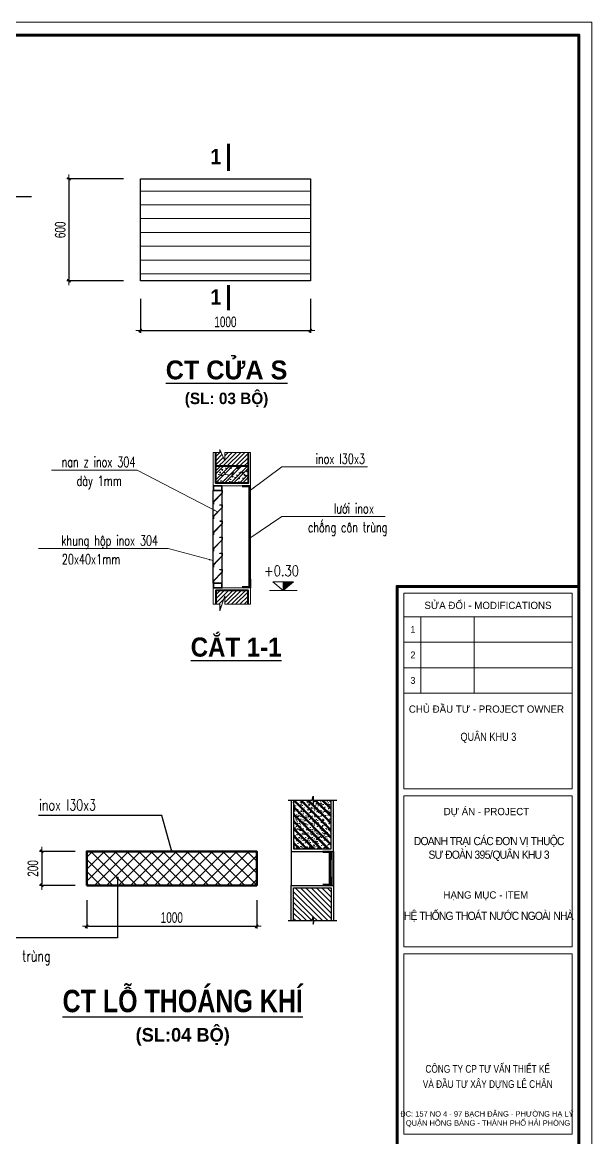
# Model space of a CAD drawing. Header units: millimetres. Extents: x 54880 to 178058, y 52937 to 130733.
# Drawn here: x 171358 to 178058, y 117608 to 130733 of the extents above; entities that cross this region are included whole.
import ezdxf
from ezdxf.enums import TextEntityAlignment as Align

# ---------------------------------------------------------------- set-up
doc = ezdxf.new("R2010")
doc.units = ezdxf.units.MM
doc.header["$LTSCALE"] = 250
doc.header["$MEASUREMENT"] = 0
doc.header["$PDMODE"] = 32
doc.layers.get('Defpoints').update_dxf_attribs({"color": 1})
for name, color, linetype in [('(KT.DIM)', 8, 'Continuous'), ('DIM', 7, 'Continuous'), ('NETCAT', 1, 'Continuous'), ('REGULAR 2', 8, 'Continuous'), ('TEXT35', 6, 'Continuous')]:
    doc.layers.add(name, color=color, linetype=linetype)
for name, color, linetype, lineweight in [('08. Net Text', 3, 'Continuous', 13), ('cat1', 30, 'Continuous', 50), ('EG Text2', 7, 'Continuous', 20), ('hatch1', 136, 'Continuous', 9), ('Khungten_LCDI', 7, 'Continuous', 5), ('LC Dim', 8, 'Continuous', 18), ('LC Hatch', 252, 'Continuous', 9), ('LC Net dam 1', 30, 'Continuous', 30), ('LC Net dam2', 6, 'Continuous', 40), ('LC Net dam3', 1, 'Continuous', 60), ('LC Net manh', 239, 'Continuous', 5), ('LC Net thay', 7, 'Continuous', 25), ('LC Text1', 3, 'Continuous', 20), ('LC Text2', 7, 'Continuous', 25), ('Text', 7, 'Continuous', 20)]:
    doc.layers.add(name, color=color, linetype=linetype, lineweight=lineweight)
doc.styles.add('HOATBIF', font='hoatbif.shx', dxfattribs={"width": 0.7})
doc.styles.add('Khungten', font='', dxfattribs={"width": 0.9, "height": 5000})
doc.styles.add('LC 1', font='')
doc.styles.add('LC 3', font='vnsimli.shx', dxfattribs={"width": 0.75})
doc.styles.add('LC3', font='', dxfattribs={"width": 0.8})
doc.styles.add('T1', font='Vnsimli.shx', dxfattribs={"width": 0.8})
doc.styles.add('T3', font='', dxfattribs={"width": 0.9})
doc.styles.add('Text Khung Ten', font='')
doc.styles.add('Title', font='', dxfattribs={"width": 0.8})
doc.styles.get('Khungten').set_extended_font_data('.VnAvantH')
doc.styles.get('LC 1').set_extended_font_data('.VnAvantH', bold=True)
doc.styles.get('LC3').set_extended_font_data('.VnArialH', bold=True)
doc.styles.get('T3').set_extended_font_data('.VnArialH', bold=True)
doc.styles.get('Text Khung Ten').set_extended_font_data('.VnAvantH')
doc.styles.get('Title').set_extended_font_data('.VnBlackH')
doc.dimstyles.new('1-100', dxfattribs={"dimscale": 71, "dimtxt": 2.5, "dimasz": 0.35, "dimexe": 0.5, "dimexo": 0, "dimgap": 0.8, "dimtad": 1, "dimdec": 0, "dimzin": 0, "dimdsep": 46, "dimtxsty": 'HOATBIF', "dimblk1": 'DOT', "dimblk2": 'DOT', "dimsah": 1, "dimcen": -1, "dimdle": 1, "dimclrd": 256, "dimclre": 256, "dimclrt": 4, "dimadec": 3, "dimazin": 2, "dimtfac": 0.333333, "dimtdec": 0, "dimtix": 1, "dimtmove": 2, "dimatfit": 3, "dimldrblk": 'DOT', "dimfxl": 1, "dimtvp": 0.833333, "dimtolj": 1, "dimtzin": 0, "dimarcsym": 0})
doc.dimstyles.new('1-100(1-50)', dxfattribs={"dimscale": 50, "dimtxt": 2.5, "dimasz": 0.35, "dimexe": 0.5, "dimexo": 0, "dimgap": 0.8, "dimtad": 1, "dimdec": 0, "dimzin": 0, "dimdsep": 46, "dimtxsty": 'HOATBIF', "dimblk1": 'DOT', "dimblk2": 'DOT', "dimsah": 1, "dimcen": -1, "dimdle": 1, "dimclrd": 256, "dimclre": 256, "dimclrt": 4, "dimadec": 3, "dimazin": 2, "dimtfac": 0.333333, "dimtdec": 0, "dimtix": 1, "dimtmove": 2, "dimatfit": 3, "dimldrblk": 'DOT', "dimfxl": 1, "dimtvp": 0.833333, "dimtolj": 1, "dimtzin": 0, "dimarcsym": 0})
doc.dimstyles.new('Copy of 1-90', dxfattribs={"dimscale": 90, "dimtxt": 2.5, "dimasz": 0.35, "dimexe": 0.5, "dimexo": 0, "dimgap": 0.8, "dimtad": 1, "dimdec": 0, "dimzin": 0, "dimdsep": 46, "dimtxsty": 'HOATBIF', "dimblk1": 'DOT', "dimblk2": 'DOT', "dimsah": 1, "dimcen": -1, "dimdle": 1, "dimclrd": 256, "dimclre": 256, "dimclrt": 4, "dimadec": 3, "dimazin": 2, "dimtfac": 0.333333, "dimtdec": 0, "dimtix": 1, "dimtmove": 2, "dimatfit": 3, "dimldrblk": 'DOT', "dimfxl": 1, "dimtvp": 0.833333, "dimtolj": 1, "dimtzin": 0, "dimarcsym": 0})
doc.dimstyles.new('D1-50$7', dxfattribs={"dimscale": 50, "dimtxt": 2.5, "dimasz": 2.5, "dimexe": 0.9, "dimexo": 0, "dimgap": 0.7, "dimtad": 1, "dimdec": 0, "dimrnd": 1, "dimzin": 0, "dimdsep": 46, "dimtxsty": 'T1', "dimblk1": 'LTT1', "dimblk2": 'LTT1', "dimsah": 1, "dimcen": 40, "dimclrd": 256, "dimclre": 256, "dimclrt": 7, "dimadec": 0, "dimazin": 0, "dimtfac": 1, "dimtdec": 0, "dimtix": 1, "dimtmove": 2, "dimatfit": 3, "dimfxl": 0.18, "dimtolj": 1, "dimtzin": 0, "dimarcsym": 0})

# ---------------------------------------------------------------- blocks, each defined once
blk = doc.blocks.new('Caodo1')
at = {"layer": 'LC Text1'}
blk.add_hatch(color=4, dxfattribs=at).paths.add_polyline_path([(0, 200), (0, 0), (243, 200)])
at = {"layer": 'LC Text1', "color": 4}
for p, q in [((324, 0), (-324, 0)), ((0, 0), (0, 200))]:
    blk.add_line(p, q, dxfattribs=at)
blk.add_lwpolyline([(-243, 200), (243, 200), (0, 0), (0, 0)], close=True, dxfattribs=at)
at = {"layer": 'LC Text1', "color": 4, "style": 'T1', "width": 0.8}
blk.add_attdef('%%P0,00', text='', height=250, dxfattribs=at).set_placement((-39, 460), align=Align.MIDDLE_CENTER)
blk = doc.blocks.new('LTT1')
at = {"layer": '(KT.DIM)'}
for p, q in [((-1.5, 0), (1.5, 0)), ((0, -1), (0, 1))]:
    blk.add_line(p, q, dxfattribs=at)
at = {"layer": '(KT.DIM)', "color": 8, "const_width": 0.25}
blk.add_lwpolyline([(-0.53, -0.53), (0.53, 0.53)], dxfattribs=at)
blk = doc.blocks.new('TIEUDE1')
at = {"layer": 'LC Text2', "color": 7, "style": 'LC 1'}
blk.add_attdef('TIªU§Ò', text='', height=5, dxfattribs=at).set_placement((0, 0), align=Align.BOTTOM_CENTER)
blk.add_attdef('TL', text='', height=3, dxfattribs=at).set_placement((0, -2), align=Align.TOP_CENTER)
blk = doc.blocks.new('DOT')
at = {"layer": 'LC Dim'}
blk.add_line((-3, 0), (3, 0), dxfattribs=at)
at = {"layer": 'LC Dim', "color": 4}
blk.add_line((-1, -1), (1, 1), dxfattribs=at)
blk.add_lwpolyline([(0.5, 1), (-1, -0.5), (-0.5, -1), (1, 0.5)], close=True, dxfattribs=at)
blk = doc.blocks.new('*D417')
at = {"layer": 'Defpoints', "color": 0, "ltscale": 2, "transparency": 16777216}
for p in [(1010, 2077), (368, 877), (1010, 877)]:
    blk.add_point(p, dxfattribs=at)
at = {"layer": 'LC Dim', "lineweight": -2, "ltscale": 2, "transparency": 16777216}
for p, q in [((1010, 2077), (343, 2077)), ((368, 2060), (368, 895)), ((1010, 877), (343, 877))]:
    blk.add_line(p, q, dxfattribs=at)
at = {"layer": 'LC Dim', "lineweight": -2, "ltscale": 2, "transparency": 16777216, "xscale": 17.5, "yscale": 17.5, "zscale": 17.5}
for p, rotation in [((368, 2077), 90), ((368, 877), 270)]:
    blk.add_blockref('DOT', p, dxfattribs=dict(at, rotation=rotation))
at = {"layer": 'LC Dim', "color": 4, "ltscale": 2, "transparency": 16777216, "insert": (266, 1477), "char_height": 125, "attachment_point": 5, "rotation": 90, "style": 'HOATBIF'}
blk.add_mtext('\\A1;600', dxfattribs=at)
blk = doc.blocks.new('_Dot')
at = {"color": 0, "linetype": 'ByBlock', "lineweight": -2}
blk.add_line((-0.5, 0), (-1, 0), dxfattribs=at)
at = {"color": 0, "linetype": 'ByBlock', "const_width": 0.5}
blk.add_lwpolyline([(-0.25, 0, 1), (0.25, 0, 1)], format="xyb", close=True, dxfattribs=at)
blk = doc.blocks.new('*D418')
at = {"layer": 'Defpoints', "color": 0, "ltscale": 2, "transparency": 16777216}
for p in [(1209, 666), (3209, 666), (3209, 291)]:
    blk.add_point(p, dxfattribs=at)
at = {"layer": 'LC Dim', "lineweight": -2, "ltscale": 2, "transparency": 16777216}
for p, q in [((1209, 666), (1209, 266)), ((3209, 666), (3209, 266)), ((1227, 291), (3192, 291))]:
    blk.add_line(p, q, dxfattribs=at)
at = {"layer": 'LC Dim', "lineweight": -2, "ltscale": 2, "transparency": 16777216, "xscale": 17.5, "yscale": 17.5, "zscale": 17.5, "rotation": 180}
blk.add_blockref('DOT', (1209, 291), dxfattribs=at)
at = {"layer": 'LC Dim', "lineweight": -2, "ltscale": 2, "transparency": 16777216, "xscale": 17.5, "yscale": 17.5, "zscale": 17.5}
blk.add_blockref('DOT', (3209, 291), dxfattribs=at)
at = {"layer": 'LC Dim', "color": 4, "ltscale": 2, "transparency": 16777216, "insert": (2209, 393), "char_height": 125, "attachment_point": 5, "style": 'HOATBIF'}
blk.add_mtext('\\A1;1000', dxfattribs=at)
blk = doc.blocks.new('*D354')
at = {"layer": 'Defpoints', "color": 0, "transparency": 16777216}
for p in [(171979, 120976), (171586, 120576), (171979, 120576)]:
    blk.add_point(p, dxfattribs=at)
at = {"layer": 'LC Dim', "lineweight": -2, "transparency": 16777216}
for p, q in [((171979, 120976), (171561, 120976)), ((171586, 120959), (171586, 120594)), ((171979, 120576), (171561, 120576))]:
    blk.add_line(p, q, dxfattribs=at)
at = {"layer": 'LC Dim', "lineweight": -2, "transparency": 16777216, "xscale": 17.5, "yscale": 17.5, "zscale": 17.5}
for p, rotation in [((171586, 120976), 90), ((171586, 120576), 270)]:
    blk.add_blockref('DOT', p, dxfattribs=dict(at, rotation=rotation))
at = {"layer": 'LC Dim', "color": 4, "transparency": 16777216, "insert": (171483, 120776), "char_height": 125, "attachment_point": 5, "rotation": 90, "style": 'HOATBIF'}
blk.add_mtext('\\A1;200', dxfattribs=at)
blk = doc.blocks.new('*D355')
at = {"layer": 'Defpoints', "color": 0, "transparency": 16777216}
for p in [(172117, 120401), (174117, 120401), (174117, 120095)]:
    blk.add_point(p, dxfattribs=at)
at = {"layer": 'LC Dim', "lineweight": -2, "transparency": 16777216}
for p, q in [((172117, 120401), (172117, 120070)), ((174117, 120401), (174117, 120070)), ((172135, 120095), (174100, 120095))]:
    blk.add_line(p, q, dxfattribs=at)
at = {"layer": 'LC Dim', "lineweight": -2, "transparency": 16777216, "xscale": 17.5, "yscale": 17.5, "zscale": 17.5, "rotation": 180}
blk.add_blockref('DOT', (172117, 120095), dxfattribs=at)
at = {"layer": 'LC Dim', "lineweight": -2, "transparency": 16777216, "xscale": 17.5, "yscale": 17.5, "zscale": 17.5}
blk.add_blockref('DOT', (174117, 120095), dxfattribs=at)
at = {"layer": 'LC Dim', "color": 4, "transparency": 16777216, "insert": (173117, 120197), "char_height": 125, "attachment_point": 5, "style": 'HOATBIF'}
blk.add_mtext('\\A1;1000', dxfattribs=at)
blk = doc.blocks.new('lcdi fix A2')
at = {"layer": 'Defpoints', "lineweight": 0}
blk.add_lwpolyline([(0, -210), (0, 210), (593.94, 210), (593.94, -210)], close=True, dxfattribs=at)
at = {"layer": 'Khungten_LCDI', "color": 9, "lineweight": 15}
for p, q in [((552.61, 79.14), (589.61, 79.14)), ((556.34, 79.14), (556.34, 62.3)), ((568.04, 79.14), (568.04, 62.3)), ((552.61, 73.53), (589.61, 73.53)), ((552.61, 67.91), (589.61, 67.91)), ((552.61, 62.3), (589.61, 62.3))]:
    blk.add_line(p, q, dxfattribs=at)
at = {"layer": 'Khungten_LCDI', "color": 5, "lineweight": 60}
blk.add_lwpolyline([(16.97, -207.17), (16.97, 207.17), (591.11, 207.17), (591.11, -207.17)], close=True, dxfattribs=at)
blk.add_lwpolyline([(551.11, -207.17), (551.11, 85.83), (591.11, 85.83), (591.11, -207.17)], dxfattribs=at)
at = {"layer": 'Khungten_LCDI', "color": 9, "lineweight": 15}
for points in [[(552.61, 41.23), (589.61, 41.23), (589.61, 84.33), (552.61, 84.33)], [(552.61, 6.44), (589.61, 6.44), (589.61, 39.73), (552.61, 39.73)], [(552.61, -34.8), (589.61, -34.8), (589.61, 4.94), (552.61, 4.94)]]:
    blk.add_lwpolyline(points, close=True, dxfattribs=at)
at = {"color": 7, "style": 'Khungten'}
for s, p in [('söa ®æi - modifications', (571.11, 80.84)), ('chñ ®Çu t\xad - project owner', (570.77, 58.01)), ('dù ¸n - project', (570.77, 35.45)), ('h¹ng môc - item', (570.64, 17.09))]:
    blk.add_text(s, height=1.6, dxfattribs=at).set_placement(p, align=Align.CENTER)
at = {"color": 7, "style": 'Title', "width": 0.8}
for s, p in [('c«ng ty cp t\xad vÊn thiÕt kÕ', (571.05, -21.25)), ('vµ ®Çu t\xad x©y dùng lª ch©n', (571.05, -24.59))]:
    blk.add_text(s, height=1.7, dxfattribs=at).set_placement(p, align=Align.CENTER)
at = {"color": 4, "char_height": 1.8, "attachment_point": 5, "style": 'Khungten'}
for s, insert, width in [('{\\f.VnArialH|b0|i0|c0|p34;\\W0.8;qu©n khu 3}', (571.2, 52.46), 23.1525), ('{\\f.VnArialH|b0|i0|c0|p34;\\W0.9;\\T0.9;doanh tr¹i c¸c ®¬n vÞ thuéc s\xad ®oµn 395/qu©n khu 3}', (571.28, 28.01), 34.6199), ('{\\f.VnArialH|b0|i0|c0|p34;\\T0.9;hÖ thèng tho¸t n\xadíc ngoµi nhµ}', (571.2, 13.1), 37.1257)]:
    blk.add_mtext(s, dxfattribs=dict(at, insert=insert, width=width))
at = {"color": 7, "insert": (571.11, -29.71), "char_height": 1.2, "attachment_point": 2, "style": 'Khungten'}
blk.add_mtext_dynamic_manual_height_columns('®c: 157 no 4 - 97 b¹ch ®»ng - ph\xadêng h¹ lý   quËn hång bµng - thµnh phè h¶i phßng ', width=34.1667, gutter_width=25, heights=[0], dxfattribs=at)
at = {"color": 7, "style": 'Khungten', "width": 0.8}
for tag, p in [('REVISION', (580.1, -168.13)), ('NGAYHT', (580.57, -176.77))]:
    blk.add_attdef(tag, text='', height=2, dxfattribs=at).set_placement(p, align=Align.CENTER)
at = {"layer": '08. Net Text', "color": 7, "style": 'Text Khung Ten'}
blk.add_text('1', height=1.5, dxfattribs=at).set_placement((554.03, 75.6))
at = {"layer": '08. Net Text', "color": 7, "ltscale": 2, "style": 'Text Khung Ten'}
for s, p in [('2', (554.03, 69.98)), ('3', (554.03, 64.37))]:
    blk.add_text(s, height=1.5, dxfattribs=at).set_placement(p)
at = {"layer": 'LC Text1', "style": 'Title', "width": 1.485915}
for tag, p, p2 in [('TENBANVE1', (554.24, -149.53), (588.5, -149.53)), ('TENBANVE2', (554.24, -156.3), (588.5, -156.3))]:
    blk.add_attdef(tag, text='', height=2.5, dxfattribs=at).set_placement(p, p2, align=Align.FIT)
at = {"layer": 'LC Text1', "style": 'Title', "width": 0.7}
blk.add_attdef('SOBANVE', text='', height=2.5, dxfattribs=at).set_placement((580.73, -199.63), align=Align.CENTER)
blk = doc.blocks.new('block 2')
at = {"layer": 'LC Hatch'}
h = blk.add_hatch(dxfattribs=at)
h.set_pattern_fill('ANSI31', color=256, scale=1300, angle=135, style=0)
h.set_pattern_definition([(180, (65360.3, -32127), (-1e-14, -162.5), [])])
h.paths.add_polyline_path([(3209.2, 2077.2), (1209.2, 2077.2), (1209.2, 877.2), (3209.2, 877.2)])
h = blk.add_hatch(dxfattribs=at)
h.set_pattern_fill('_USER', color=256, scale=35, angle=45, style=0, pattern_type=0)
h.set_pattern_definition([(45, (59131.997, -34020.43), (-24.748737, 24.748737), [])])
h.paths.add_polyline_path([(2475.7, -1144.6), (2201.2, -1144.6), (2201.2, -1243.3), (2143.7, -1108.7), (2143.7, -1144.6), (2095.7, -1144.6), (2095.7, -1306), (2475.7, -1306)])
h = blk.add_hatch(dxfattribs=at)
h.set_pattern_fill('BTCT', color=256, scale=20)
h.set_pattern_definition([(50, (59132, -34020.43), (143.45204, -12.55043), [15, -165]), (355, (59132, -34020.43), (-27.75027, 150.43843), [12, -132]), (100.4514, (59143.95, -34021.47), (115.70188, 137.8879), [12.74804, -140.22842]), (46.1842, (59132, -33980.43), (213.4482, -33.1038), [22.5, -247.5]), (96.6356, (59149.78, -33983.19), (186.93254, 194.8236), [19.12206, -210.3426]), (351.1842, (59132, -33980.43), (186.9324, 194.8237), [18, -198]), (21, (59152, -33990.43), (119.3814, -80.52378), [15, -165]), (326, (59152, -33990.43), (48.66307, 145.03), [12, -132]), (71.4514, (59161.95, -33997.14), (168.04453, 64.5061), [12.74804, -140.22842]), (37.5, (59131.997, -34020.43), (2.43197, 66.57877), [0, -130.4, 0, -134, 0, -132.5]), (7.5, (59132, -34020.43), (52.61391, 78.88234), [0, -76.4, 0, -127.4, 0, -50.5]), (327.5, (59087.4, -34020.43), (106.764487, -4.510974), [0, -50, 0, -156, 0, -207]), (317.5, (59067.4, -34020.43), (116.63723, 20.021), [0, -65, 0, -103.6, 0, -147]), (45, (59132, -34020.43), (-53.03301, 53.03301), []), (45, (59167.35, -34020.43), (-53.03301, 53.03301), [])])
h.paths.add_polyline_path([(2475.7, -1306), (2095.7, -1306), (2095.7, -1506), (2475.7, -1506)])
at = {"layer": 'LC Hatch', "lineweight": 5}
h = blk.add_hatch(dxfattribs=at)
h.set_pattern_fill('_USER', color=256, scale=35, angle=45, style=0, pattern_type=0)
h.set_pattern_definition([(45, (2265.456, -1537.054), (-24.7487, 24.7487), [])])
h.paths.add_polyline_path([(2143.2, -1366.2), (2143.1, -1366.2), (2143.2, -1366.6)])
h.paths.add_polyline_path([(2095.7, -2765.8), (2095.7, -2929.9), (2143.2, -2929.9), (2143.2, -3008), (2200.7, -2831.3), (2200.7, -2929.9), (2475.7, -2929.9), (2475.7, -2765.8)])
at = {"layer": 'LC Net dam 1'}
for points in [[(2095.7, -1306), (2475.7, -1306), (2475.7, -1506), (2095.7, -1506)], [(2065.7, -1535.8), (2065.7, -1589.1), (2172.3, -1589.1), (2172.3, -1535.8)], [(2069.7, -1539.8), (2069.7, -1585.1), (2168.3, -1585.1), (2168.3, -1539.8)], [(2142.5, -1589.1), (2172.3, -1589.1), (2172.3, -1620.3), (2068.9, -1727), (2068.9, -1752.3), (2065.7, -1752.3), (2065.7, -1725.7), (2169.1, -1619), (2169.1, -1592.3), (2142.5, -1592.3)], [(2142.5, -1759.8), (2172.3, -1759.8), (2172.3, -1791), (2068.9, -1897.7), (2068.9, -1923), (2065.7, -1923), (2065.7, -1896.3), (2169.1, -1789.7), (2169.1, -1763), (2142.5, -1763)], [(2142.5, -1949.7), (2172.3, -1949.7), (2172.3, -1980.9), (2068.9, -2087.5), (2068.9, -2112.9), (2065.7, -2112.9), (2065.7, -2086.2), (2169.1, -1979.5), (2169.1, -1952.9), (2142.5, -1952.9)], [(2142.5, -2139.5), (2172.3, -2139.5), (2172.3, -2170.7), (2068.9, -2277.4), (2068.9, -2302.7), (2065.7, -2302.7), (2065.7, -2276.1), (2169.1, -2169.4), (2169.1, -2142.7), (2142.5, -2142.7)], [(2142.5, -2329.4), (2172.3, -2329.4), (2172.3, -2360.6), (2068.9, -2467.3), (2068.9, -2492.6), (2065.7, -2492.6), (2065.7, -2465.9), (2169.1, -2359.3), (2169.1, -2332.6), (2142.5, -2332.6)], [(2142.5, -2519.3), (2172.3, -2519.3), (2172.3, -2550.5), (2068.9, -2657.1), (2068.9, -2682.5), (2065.7, -2682.5), (2065.7, -2655.8), (2169.1, -2549.1), (2169.1, -2522.5), (2142.5, -2522.5)], [(2065.7, -2682.5), (2065.7, -2735.8), (2172.3, -2735.8), (2172.3, -2682.5)], [(2069.7, -2686.5), (2069.7, -2731.8), (2168.3, -2731.8), (2168.3, -2686.5)]]:
    blk.add_lwpolyline(points, close=True, dxfattribs=at)
at = {"layer": 'LC Net dam2'}
for points in [[(2475.7, -1144.6), (2475.7, -1506), (2095.7, -1506), (2095.7, -1144.6)], [(2475.7, -1144.6), (2475.7, -1306), (2095.7, -1306), (2095.7, -1144.6)], [(2475.7, -2929.9), (2475.7, -2765.8), (2095.7, -2765.8), (2095.7, -2929.9)]]:
    blk.add_lwpolyline(points, dxfattribs=at)
at = {"layer": 'LC Net dam3', "const_width": 36}
for points in [[(2245.4, 2492.1), (2245.4, 2168.3)], [(2245.4, 828.4), (2245.4, 527.7)]]:
    blk.add_lwpolyline(points, dxfattribs=at)
at = {"layer": 'LC Net manh'}
for p, q in [((2505.7, -1536), (2505.7, -2735.8)), ((2505.7, -2735.8), (2205.7, -2735.8)), ((2205.7, -2735.8), (2205.7, -2735.8))]:
    blk.add_line(p, q, dxfattribs=at)
blk.add_lwpolyline([(2505.7, -1144.6), (2505.7, -1536), (2065.7, -1536), (2065.7, -1144.6), (2143.7, -1144.6), (2143.7, -1108.7), (2201.2, -1243.3), (2201.2, -1144.6)], close=True, dxfattribs=at)
for points in [[(2205.7, -2735.8), (2065.7, -2735.8), (2065.7, -2929.9)], [(2505.7, -2929.9), (2505.7, -2735.8)], [(2065.7, -2929.9), (2143.2, -2929.9), (2143.2, -3008), (2200.7, -2831.3), (2200.7, -2929.9), (2505.7, -2929.9)]]:
    blk.add_lwpolyline(points, dxfattribs=at)
at = {"layer": 'LC Net thay', "ltscale": 2}
for p, q in [((2483.5, -1547.1), (2483.5, -2724.7)), ((2494.6, -1547.1), (2494.6, -2724.7))]:
    blk.add_line(p, q, dxfattribs=at)
at = {"layer": 'LC Net thay'}
for p, q in [((2065.7, -2682.5), (2065.7, -1589.1)), ((2172.3, -2682.5), (2172.3, -1589.1))]:
    blk.add_line(p, q, dxfattribs=at)
blk.add_lwpolyline([(1209.2, 877.2), (1209.2, 2077.2), (3209.2, 2077.2), (3209.2, 877.2)], close=True, dxfattribs=at)
at = {"layer": 'TEXT35'}
for p, q in [((2505.7, -1536), (2405.7, -1536)), ((2494.6, -1547.1), (2405.7, -1547.1)), ((2494.6, -1636), (2494.6, -1547.1)), ((2505.7, -1636), (2505.7, -1536)), ((2494.6, -2724.7), (2405.7, -2724.7)), ((2505.7, -2735.8), (2405.7, -2735.8)), ((2494.6, -2635.8), (2494.6, -2724.7)), ((2505.7, -2635.8), (2505.7, -2735.8))]:
    blk.add_line(p, q, dxfattribs=at)
at = {"layer": 'DIM'}
ref = blk.add_blockref('Caodo1', (2889.4, -2765.8), dxfattribs=dict(at, xscale=0.5, yscale=0.5, zscale=0.5))
ref.add_attrib('%%P0,00', '+0.30', dxfattribs={"layer": 'Text', "height": 125, "style": 'T1', "width": 0.8}).set_placement((2869.9, -2536.1), align=Align.MIDDLE_CENTER)
at = {"layer": 'LC Text2'}
ref = blk.add_blockref('TIEUDE1', (2222.2, -349.1), dxfattribs=dict(at, xscale=45, yscale=45, zscale=45))
ref.add_attrib('TIªU§Ò', '%%Uct cöa S', dxfattribs={"color": 7, "height": 221.599, "style": 'LC 1'}).set_placement((2222.2, -349.1), align=Align.BOTTOM_CENTER)
ref.add_attrib('TL', '(sl: 03 bé)', dxfattribs={"height": 135, "style": 'LC 1'}).set_placement((2222.2, -439.1), align=Align.TOP_CENTER)
at = {"style": 'T3', "width": 0.9}
blk.add_text('%%Uc¾t 1-1', height=225, dxfattribs=at).set_placement((2334.8, -3545.5), align=Align.CENTER)
at = {"layer": 'LC Text1', "color": 3, "style": 'LC 3', "width": 0.7}
for s, height, p in [('inox l30x3', 118.27, (3851.4, -1158.2)), ('nan z inox 304', 118.266, (1150.3, -1195.9)), ('dµy 1mm', 118.27, (990.4, -1417.7)), ('l\xadíi inox', 118.27, (3956.1, -1742.6)), ('chèng c«n trïng', 118.266, (4115.9, -1964.4)), ('khung hép inox 304', 118.266, (1416.6, -2119.3)), ('20x40x1mm', 118.27, (972.1, -2341.1))]:
    blk.add_text(s, height=height, dxfattribs=at).set_placement(p, align=Align.TOP_RIGHT)
at = {"layer": 'Text', "style": 'T3', "width": 0.9}
for p in [(2095.1, 2248.7), (2095.1, 596.5)]:
    blk.add_text('1', height=180, dxfattribs=at).set_placement(p, align=Align.CENTER)
at = {"layer": 'LC Dim', "ltscale": 2}
dim = blk.add_linear_dim(base=(368.1, 877.2), p1=(1010.4, 2077.2), p2=(1010.4, 877.2), angle=90, dimstyle='1-100', override={"dimscale": 50, "dimlfac": 0.5}, dxfattribs=at)
dim.commit()
dim.dimension.update_dxf_attribs({"geometry": '*D417', "text_midpoint": (265.6, 1477.2)})
dim = blk.add_linear_dim(base=(3209.2, 291), p1=(1209.2, 665.7), p2=(3209.2, 665.7), dimstyle='1-100', override={"dimscale": 50, "dimlfac": 0.5}, dxfattribs=at)
dim.commit()
dim.dimension.update_dxf_attribs({"geometry": '*D418', "text_midpoint": (2209.2, 393.5)})
at = {"layer": 'LC Dim'}
for points in [[(2505.7, -1586), (2871.4, -1311.9), (3881.3, -1311.9)], [(2117.4, -1843), (1170.5, -1349.6), (160.7, -1349.6)], [(2483.5, -2159.4), (2871.4, -1896.2), (4089.2, -1896.2)], [(2065.7, -2415.8), (1535.9, -2272.9), (10.5, -2272.9)]]:
    blk.add_leader(points, dimstyle='D1-50$7', override={"dimasz": 1, "dimexe": 0.18, "dimgap": 1, "dimcen": 100, "dimclrd": 252, "dimclre": 252, "dimfxl": 1, "dimtolj": 0, "dimlwd": 0}, dxfattribs=at)

msp = doc.modelspace()

# ---------------------------------------------------------------- hatches: boundary and pattern name
at = {"layer": 'hatch1'}
h = msp.add_hatch(dxfattribs=at)
h.set_pattern_fill('ANSI37', color=256, scale=800, style=0)
h.set_pattern_definition([(45, (-6538976.95, -154663.85), (-70.7106781, 70.7106781), []), (135, (-6538976.95, -154663.85), (-70.7106781, -70.7106781), [])])
h.paths.add_polyline_path([(174117.1, 120976.2), (172117.1, 120976.2), (172117.1, 120576.2), (174117.1, 120576.2)])
at = {"layer": 'LC Hatch'}
h = msp.add_hatch(dxfattribs=at)
h.set_pattern_fill('CHAU-02', color=256, scale=13.986, pattern_type=2)
h.set_pattern_definition([(50, (-3312535.83, -550958.71), (100.3160091, -8.7765136), [10.4895, -115.3845]), (355, (-3312535.83, -550958.71), (-19.4057615, 105.2015918), [8.3916, -92.3076]), (100.4514, (-3312527.47, -550959.445), (80.910322, 96.4250144), [8.914703, -98.0617358]), (46.1842, (-3312535.83, -550930.74), (149.264333, -23.1494893), [15.73425, -173.07675]), (96.6356, (-3312523.39, -550932.67), (130.721926, 136.2401254), [13.372055, -147.09258]), (351.1842, (-3312535.83, -550930.74), (130.7218196, 136.2402275), [12.5874, -138.4614]), (21, (-3312521.84, -550937.735), (83.4834203, -56.310278), [10.4895, -115.3845]), (226, (-3312521.84, -550937.73), (93.9694336, -51.1243977), [8.3916, -92.3076]), (71.4514, (-3312514.89, -550942.43), (117.5135368, 45.1091153), [8.914703, -98.0617358]), (67.5, (-3312535.83, -550958.714), (-21.8064374, 41.17121223), [0, -91.18872, 0, -93.7062, 0, -92.65725]), (4.5, (-3312535.83, -550958.714), (39.6294602, 53.16123195), [0, -53.42652, 0, -89.09082, 0, -35.31465]), (327.5, (-3312567.017, -550958.714), (74.66040592, -3.15452436), [0, -34.965, 0, -109.0908, 0, -144.7551]), (317.5, (-3312581, -550958.714), (81.5644176, 14.0006828), [0, -45.4545, 0, -72.44748, 0, -102.7971]), (315, (-3312535.83, -550958.714), (42.0307806, 42.0307806), []), (315, (-3312535.83, -550941.58), (42.0307806, 42.0307806), [])])
h.paths.add_polyline_path([(174551, 121005.7), (174990.5, 121005.7), (174986.8, 121580.4), (174547.3, 121580.4)])
h = msp.add_hatch(dxfattribs=at)
h.set_pattern_fill('ANSI31', color=256, scale=13.986, angle=90)
h.set_pattern_definition([(135, (840109.37, -3361401.41), (-31.3994655, -31.3994655), [])])
h.paths.add_polyline_path([(174793.7, 120162), (174990.5, 120162), (174990.5, 120546.2), (174551, 120546.2), (174551, 120162), (174767, 120162), (174780.6, 120209.3), (174780.6, 120121.9)])

# ---------------------------------------------------------------- linework, layer by layer
at = {"layer": 'cat1', "elevation": 0}
msp.add_lwpolyline([(172117.1, 120576.2), (174117.1, 120576.2), (174117.1, 120976.2), (172117.1, 120976.2)], close=True, dxfattribs=at)
at = {"layer": 'LC Net dam 1'}
for p, q in [((174551, 121580.4), (174551, 121206.5)), ((174990.5, 121206.5), (174990.5, 121580.4)), ((174551, 121206.5), (174551, 121005.7)), ((174990.5, 121005.7), (174990.5, 121206.5)), ((174551, 121005.7), (174990.5, 121005.7))]:
    msp.add_line(p, q, dxfattribs=at)
at = {"layer": 'LC Net dam 1', "elevation": 0}
msp.add_lwpolyline([(174551, 120162), (174551, 120546.2), (174990.5, 120546.2), (174990.5, 120162)], dxfattribs=at)
at = {"layer": 'LC Net thay'}
for p, q in [((174972.3, 120587.3), (174972.3, 120964.7)), ((174983.4, 120587.3), (174983.4, 120964.7))]:
    msp.add_line(p, q, dxfattribs=at)
at = {"layer": 'NETCAT', "elevation": 0}
msp.add_lwpolyline([(174994.5, 120576.2), (174994.5, 120576.2), (175004.2, 120585.8), (175004.2, 120781.9), (175004.2, 120966.1), (174994.5, 120975.8)], dxfattribs=at)
at = {"layer": 'REGULAR 2'}
for p, q in [((174521, 121580.4), (174521, 120975.8)), ((175020.5, 120975.8), (175020.5, 121580.4)), ((174521, 120975.8), (175020.5, 120975.8)), ((174521, 120975.8), (174521, 120576.2)), ((175020.5, 120975.8), (175020.5, 120576.2))]:
    msp.add_line(p, q, dxfattribs=at)
at = {"layer": 'REGULAR 2', "elevation": 0}
for points in [[(174484.7, 121580.4), (174767, 121580.4), (174780.6, 121627.8), (174780.6, 121540.3), (174793.7, 121580.4), (175059.5, 121580.4)], [(174521, 120162), (174521, 120576.2), (175020.5, 120576.2), (175020.5, 120162)], [(174484.7, 120162), (174767, 120162), (174780.6, 120209.3), (174780.6, 120121.9), (174793.7, 120162), (175059.5, 120162)]]:
    msp.add_lwpolyline(points, dxfattribs=at)
at = {"layer": 'TEXT35'}
for p, q in [((174994.5, 120975.8), (174894.6, 120975.8)), ((174983.4, 120964.7), (174894.6, 120964.7)), ((174983.4, 120875.9), (174983.4, 120964.7)), ((174994.5, 120875.9), (174994.5, 120975.8)), ((174983.4, 120676.1), (174983.4, 120587.3)), ((174994.5, 120676.1), (174994.5, 120576.2)), ((174983.4, 120587.3), (174894.6, 120587.3)), ((174994.5, 120576.2), (174894.6, 120576.2))]:
    msp.add_line(p, q, dxfattribs=at)

# ---------------------------------------------------------------- block references
at = {"layer": 'EG Text2', "xscale": 53.45454206918703, "yscale": 53.45454206918703, "zscale": 53.45454206918703}
msp.add_blockref('lcdi fix A2', (146309.1, 119507.8, 0), dxfattribs=at)
at = {"layer": 'LC Net thay'}
msp.add_blockref('block 2', (171539.1, 126814.2), dxfattribs=at)
at = {"layer": 'LC Text2'}
ref = msp.add_blockref('TIEUDE1', (173245.5, 119005.4, 0), dxfattribs=dict(at, xscale=53.45454406838512, yscale=53.45454406838512, zscale=53.45454406838512))
ref.add_attrib('TIªU§Ò', '%%Uct lç tho¸ng khÝ', dxfattribs={"color": 7, "height": 263.232, "style": 'LC3', "width": 0.8}).set_placement((173245.5, 119005.4, 0), align=Align.BOTTOM_CENTER)
ref.add_attrib('TL', '(sl:04 bé)', dxfattribs={"color": 7, "height": 160.36, "style": 'LC 1'}).set_placement((173245.5, 118898.5, 0), align=Align.TOP_CENTER)

# ---------------------------------------------------------------- texts
at = {"layer": 'LC Text1', "color": 3, "style": 'LC 3', "width": 0.75}
for s, height, p in [('inox l30x3', 127.01, (171555.8, 121459.8)), ('chèng c«n trïng', 127.008, (170613, 119681.6))]:
    msp.add_text(s, height=height, dxfattribs=at).set_placement(p)

# ---------------------------------------------------------------- dimensions: what is measured, and where the dimension line sits
at = {"layer": 'LC Dim'}
dim = msp.add_linear_dim(base=(171585.8, 120576.2), p1=(171979.5, 120976.2), p2=(171979.5, 120576.2), angle=90, dimstyle='1-100(1-50)', override={"dimlfac": 0.5}, dxfattribs=at)
dim.commit()
dim.dimension.update_dxf_attribs({"geometry": '*D354', "text_midpoint": (171483.3, 120776.2)})
dim = msp.add_linear_dim(base=(174117.1, 120094.8), p1=(172117.1, 120401), p2=(174117.1, 120401), dimstyle='1-100(1-50)', override={"dimlfac": 0.5}, dxfattribs=at)
dim.commit()
dim.dimension.update_dxf_attribs({"geometry": '*D355', "text_midpoint": (173117.1, 120197.3)})

# ---------------------------------------------------------------- leaders
at = {"layer": 'LC Dim', "annotation_type": 0, "has_hookline": 1, "hookline_direction": 0, "text_width": 2041.2}
msp.add_leader([(168957, 128684.8), (171467.2, 128684.8)], dimstyle='1-100(1-50)', override={"dimtad": 0}, dxfattribs=at)
at = {"layer": 'LC Dim', "ltscale": 2}
for points in [[(173117.1, 120976.2), (172999.4, 121399.3), (171549.6, 121399.3)], [(172477.8, 120664.5), (172477.8, 119960.3), (170509.2, 119960.3)]]:
    msp.add_leader(points, dimstyle='Copy of 1-90', override={"dimgap": 0.8, "dimtad": 0}, dxfattribs=at)

doc.saveas('drawing.dxf')
